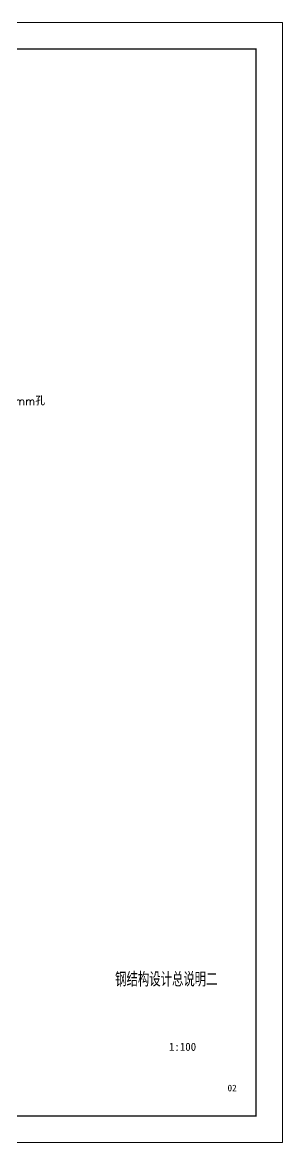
# Model space of a CAD drawing. Header units: millimetres. Extents: x 19781 to 898973, y -947928 to -267362.
# Drawn here: x 162350 to 172109, y -309362 to -267362 of the extents above; entities that cross this region are included whole.
import ezdxf
from ezdxf.enums import TextEntityAlignment as Align

# ---------------------------------------------------------------- set-up
doc = ezdxf.new("R2010")
doc.units = ezdxf.units.MM
doc.header["$LTSCALE"] = 100
doc.layers.get('0').update_dxf_attribs({"lineweight": 18})
for name, color, linetype, lineweight in [('BORDER', 7, 'Continuous', 18), ('PUB_TITLE', 4, 'Continuous', 18), ('TK(图框线)', 45, 'Continuous', 18)]:
    doc.layers.add(name, color=color, linetype=linetype, lineweight=lineweight)
doc.styles.add('-宋体', font='')
doc.styles.add('10', font='txt.shx', dxfattribs={"width": 0.7, "bigfont": 'hztxt.shx'})
doc.styles.add('HT', font='', dxfattribs={"width": 0.8})
doc.styles.add('TSSD_REIN', font='tssdeng.shx', dxfattribs={"width": 0.7, "bigfont": 'hztxt.shx'})
doc.styles.get('-宋体').set_extended_font_data('宋体')
doc.styles.get('HT').set_extended_font_data('宋体')

msp = doc.modelspace()

# ---------------------------------------------------------------- linework, layer by layer
at = {"layer": 'BORDER'}
msp.add_lwpolyline([(97808.69, -309362), (97808.69, -267362), (172108.69, -267362), (172108.69, -309362)], close=True, dxfattribs=at)
msp.add_lwpolyline([(100308.69, -308362, 50, 50, 0), (100308.69, -268362, 50, 50, 0), (171108.69, -268362, 50, 50, 0), (171108.69, -308362, 50, 50, 0)], format="xyseb", close=True, dxfattribs=at)

# ---------------------------------------------------------------- texts
at = {"style": '10'}
msp.add_text('D13.5mm孔', height=300, dxfattribs=at).set_placement((160894.14, -281715.28))
at = {"layer": 'PUB_TITLE', "color": 150, "style": 'TSSD_REIN', "width": 0.8}
msp.add_text('钢结构设计总说明二', height=533.36, dxfattribs=at).set_placement((165827.54, -303510.44))
at = {"layer": 'TK(图框线)', "style": 'HT'}
msp.add_text('1:100', height=300.15, dxfattribs=at).set_placement((167845.21, -305921.11))
at = {"layer": 'TK(图框线)', "style": '-宋体'}
msp.add_text('02', height=250, dxfattribs=at).set_placement((170214.73, -307439.88), align=Align.CENTER)

doc.saveas('drawing.dxf')
